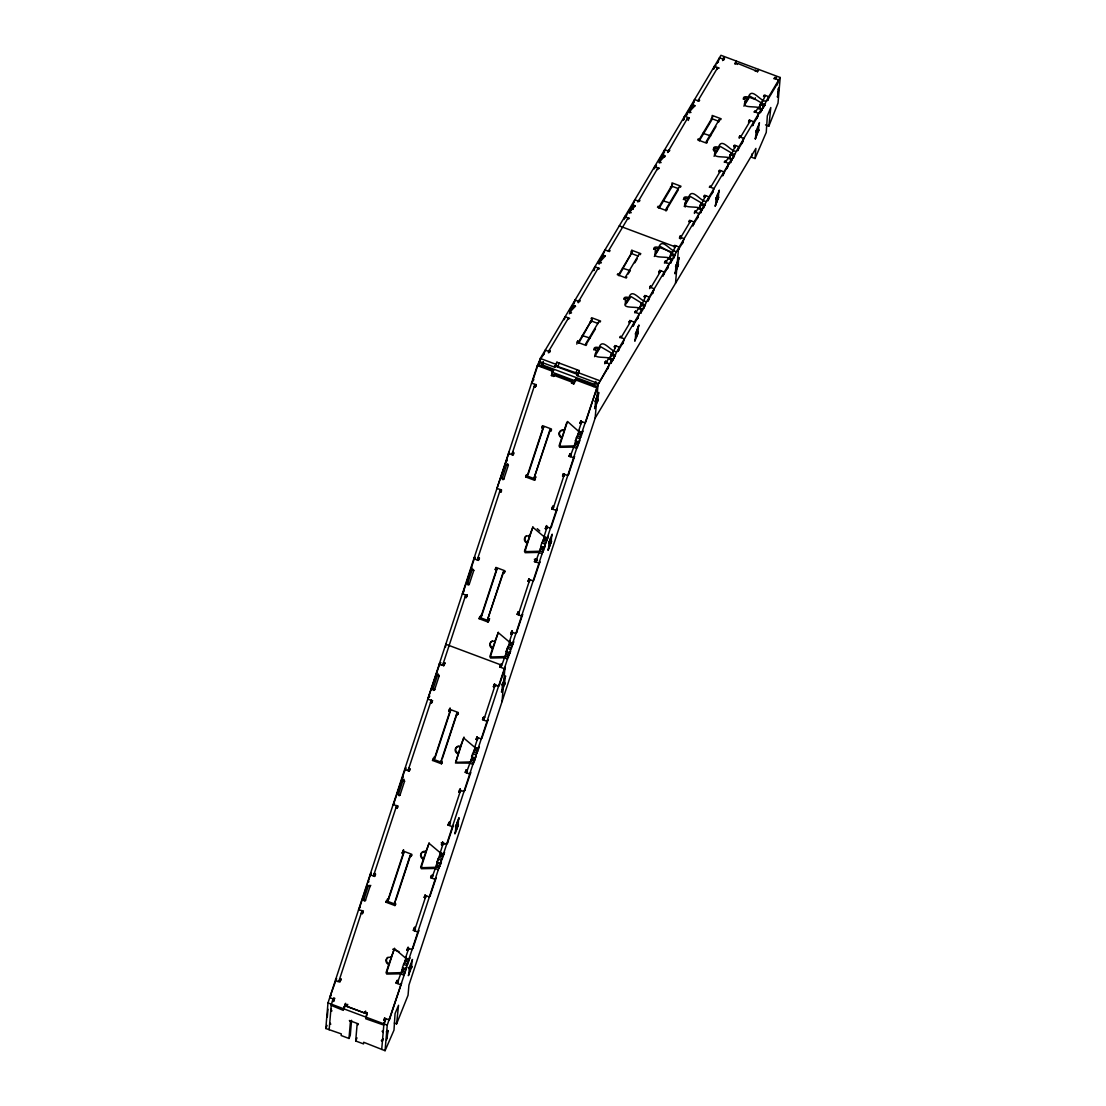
<?xml version="1.0" encoding="UTF-8"?>
<svg xmlns="http://www.w3.org/2000/svg" width="1106" height="1106" viewBox="0 0 1106 1106"><rect width="100%" height="100%" fill="white"/><g stroke="black" fill="none" stroke-linecap="round" stroke-linejoin="round"><path stroke-width="1.5" d="M351.57 1020.285L350.284 1035.327L348.984 1038.465L341.16 1035.534L341.298 1033.889L325.8 1028.511L327.984 1002.907L537.322 365.547L538.11 364.372L553.581 370.164L551.396 375.57L553.636 376.399L554.77 374.174L572.659 380.865L571.525 383.105L573.765 383.934L574.553 382.759L572.314 381.929M327.307 1016.967L327.97 1009.225M329.146 1029.769L331.344 1004.165L333.874 997.723M344.256 1007.525L345.639 1003.294L343.316 1010.359L331.233 1005.409M344.616 1007.22L344.754 1005.561L367.123 1013.939L365.685 1018.737L383.796 1025.082M348.984 1038.465L350.422 1021.75L349.372 1020.506L358.316 1023.852L358.247 1024.681L357.127 1024.267L355.69 1040.981L363.528 1043.912L363.667 1042.267L385.068 1050.7L393.985 1030.142L395.063 1013.649L398.533 1005.285L396.598 1023.88L394.358 1023.036M381.708 1049.442L383.906 1023.852L385.731 1019.511L384.611 1019.082L383.823 1020.271L384.943 1020.686M385.068 1050.7L387.252 1025.11L406.828 967.169L405.764 968.745L402.418 967.487L405.197 960.644L408.556 961.902L404.934 961.045L405.888 958.543L409.248 959.801L409.939 957.685L408.874 959.261L405.529 958.003L394.496 948.699L391.04 957.506A3.995 3.677 33.9 0 0 386.16 959.621A3.995 3.677 33.9 0 0 388.731 964.529L386.063 972.644L386.741 974.068L400.331 973.805L403.69 975.063M387.141 1038.41L387.805 1030.515L386.575 1039.972M408.791 974.621L409.455 966.782M410.091 971.483L410.755 963.644M411.391 968.344L412.054 960.506M445.538 647.107L445.787 644.259L501.695 665.19L500.534 664.886L499.843 667.001L504.322 668.674L505.373 667.098L499.345 685.056M455.34 832.859L456.018 825.021M456.64 829.721L457.317 821.882M457.953 826.583L458.617 818.744M501.903 691.098L502.58 683.259M502.027 701.633L504.861 668.674M501.972 690.268L501.474 692.149L504.502 684.821L505.179 676.983M538.484 365.644L538.76 362.395L540.558 359.367M543.046 364.759L543.322 361.648L542.009 364.786L594.572 384.459L595.871 381.321M548.465 549.336L549.129 541.498M549.765 546.198L550.429 538.359M551.065 543.06L551.728 535.221M595.014 407.575L595.692 399.736L596.991 396.598M396.598 1023.88L408.045 995.262L408.916 985.156L595.152 418.109L598.028 384.584L608.535 366.957M595.083 406.745L594.586 408.626L597.627 401.298L598.733 392.409L598.222 394.289M635.203 340.15L635.881 332.312M636.503 337.012L637.18 329.173M635.273 339.321L634.775 341.201L637.803 333.874L638.48 326.035M668.314 202.439L662.632 200.739M675.393 272.726L676.056 264.887M675.517 283.26L678.351 250.302M677.992 266.449L678.669 258.61M685.222 207.043L685.651 202.066M715.568 205.301L716.246 197.462M716.882 202.163L717.545 194.324M718.181 199.025L718.845 191.186M755.315 97.784L755.177 99.443L748.914 97.093M751.956 153.9L751.665 157.273L755.025 158.517L766.264 132.388L767.329 115.895L770.799 107.531L768.864 126.125L765.518 124.867M758.44 130.771L758.868 129.734L755.329 138.927L755.827 137.047M756.435 130.038L755.329 138.927M755.025 158.517L755.896 148.411L595.152 418.109M757.057 134.738L757.734 126.9M758.357 131.6L759.034 123.761M777.49 97.079L778.804 87.609L777.504 97.134L778.14 95.503M559.166 363.058L579.295 370.593L578.341 373.621L557.922 366.584L559.166 363.058L556.926 362.215L554.783 367.247L539.313 361.455L540.267 358.441L720.946 55.3L780.2 77.489L778.016 103.093L768.864 126.125M433.483 688.361L432.888 689.245L434.561 689.881L439.179 675.821L438.612 674.715L437.506 675.185L432.847 689.563L433.787 690.42L434.838 689.48M502.29 478.248L503.769 479.175L508.373 465.128L507.806 464.022L506.7 464.506L502.055 478.857L502.995 479.714L504.032 478.787M398.492 794.302L399.971 795.228L404.575 781.182L404.008 780.076L402.902 780.546L398.257 794.91L399.197 795.753L400.234 794.827M473.783 570.475L473.202 569.369L472.096 569.853L467.492 583.899L468.073 585.005L469.165 584.521L473.783 570.475L472.303 569.562M690.946 112.508C691.374 111.388 684.835 115.923 694.927 105.83C692.245 102.457 690.393 111.471 689.038 112.632M571.498 312.929C571.926 311.809 565.387 316.344 575.479 306.251C572.618 302.92 570.558 312.099 569.341 313.814M601.36 262.827C601.747 261.445 595.139 266.74 605.355 255.984C601.885 253.315 600.337 261.749 599.051 264.21M631.222 212.711C631.637 211.619 625.111 216.112 635.203 206.034C632.521 202.661 630.669 211.688 629.3 212.85M543.696 354.114L543.53 354.86M543.972 354.114L545.244 350.09L549.71 351.763L550.318 350.754L549.198 350.339L548.396 352.855M549.475 352.524L549.71 351.763M571.415 309.224L571.166 308.007L569.576 310.689M567.751 319.44L569.618 318.362L565.152 316.689L564.198 319.703L564.516 318.694M573.834 304.012L575.106 299.989L579.585 301.661L580.18 300.652L579.06 300.238L578.272 302.754M574.788 300.984L575.106 299.989M573.475 306.625L573.793 305.615L575.479 306.251M554.783 367.247L556.926 362.215M578.148 302.242L598.374 267.832M593.756 270.611L595.014 266.574L599.328 268.758M594.503 269.104L593.894 270.348M597.613 269.339L599.493 268.26M603.351 254.145L603.254 254.656M604.014 252.901L604.968 249.873L609.447 251.546L610.042 250.55L608.756 250.633M576.779 344.118L577.719 341.104L578.839 341.519L592.18 319.136L591.06 318.722L591.655 317.726L600.599 321.072L600.005 322.067L598.885 321.652L585.558 344.035L586.664 344.45L586.069 345.459L577.125 342.1L577.719 341.104M578.728 343.15L592.18 319.136M623.922 219.5L624.876 216.472L629.19 218.656M575.811 373.275L577.055 369.763M780.2 77.489L766.016 101.296C759.753 101.185 751.638 86.544 748.375 97.245A3.995 1.908 17.5 0 0 743.647 97.522A3.995 1.908 17.5 0 0 746.384 100.577C738.158 109.812 757.596 104.78 761.536 108.817L736.154 151.398C729.988 151.467 721.72 136.522 718.513 147.347A3.995 1.908 17.5 0 0 713.785 147.623A3.995 1.908 17.5 0 0 716.522 150.692C708.282 159.914 727.734 154.881 731.674 158.918L706.292 201.499C700.112 201.569 691.858 186.638 688.651 197.449A3.995 1.908 17.5 0 0 683.923 197.725A3.995 1.908 17.5 0 0 686.66 200.794C678.42 210.016 697.872 204.983 701.812 209.02L676.43 251.615C670.25 251.67 661.996 236.739 658.789 247.55A3.995 1.908 17.5 0 0 654.061 247.827A3.995 1.908 17.5 0 0 656.798 250.896C648.558 260.117 668.01 255.085 671.95 259.122L646.568 301.717C640.388 301.786 632.134 286.841 628.913 297.666A3.995 1.908 17.5 0 0 624.199 297.943A3.995 1.908 17.5 0 0 626.922 300.998C618.696 310.233 638.148 305.201 642.088 309.238L616.706 351.819C610.526 351.888 602.272 336.943 599.051 347.768A3.995 1.908 17.5 0 0 594.337 348.044A3.995 1.908 17.5 0 0 597.06 351.114C588.834 360.335 608.286 355.303 612.226 359.339L598.581 383.658L577.152 375.625L579.295 370.593M630.586 208.813L630.904 207.804L626.922 214.481M627.475 219.237L629.355 218.145M632.964 204.804L633.282 203.794L632.839 204.541M634.125 202.039L633.89 202.785L634.83 199.771L639.309 201.444L639.904 200.449L638.632 200.532M637.872 202.039L658.098 167.628L657.462 169.633M654.227 168.886L654.738 166.37L659.052 168.541M595.927 352.33A3.995 1.894 17.5 0 0 596.59 352.62L597.06 351.114M596.59 352.62L599.051 347.768M657.337 169.135L659.217 168.043M659.162 162.734C658.872 161.006 665.038 151.37 664.747 156.941M631.844 250.302L631.25 251.297L632.369 251.726L619.028 274.094L617.908 273.68L617.314 274.689L626.259 278.035L626.853 277.025L625.733 276.611L639.074 254.228L640.194 254.656L640.789 253.647L631.844 250.302L630.89 253.315L638.356 256.108M632.369 251.726L618.918 275.726M667.858 152.434L668.646 149.918L669.766 150.333L669.171 151.342L664.692 149.669L664.305 152.891M663.075 156.305L663.393 155.31L665.065 155.932C654.973 166.024 661.512 161.49 661.084 162.61M667.582 152.434L687.96 117.513L687.324 119.531M604.858 362.754L605.604 361.247L606.724 361.676L606.254 363.183M604.816 363.763L605.604 361.247M683.342 120.291L684.6 116.268L689.079 117.941L688.291 120.457M683.66 119.282L683.978 118.273M608.549 359.091L608.867 358.081L606.129 362.671M625.153 301.883A3.995 1.894 17.5 0 0 626.452 302.519L626.922 300.998M684.089 118.784L683.494 120.042M609.392 359.104L611.549 353.574L614.908 354.832L613.636 358.856L616.706 351.819M626.452 302.519L628.913 297.666M611.549 353.574L610.291 357.597L611.203 355.593M614.217 347.063L614.964 345.556L619.443 347.229L618.171 351.252L619.084 349.247M612.074 354.597L616.083 345.971M607.941 367.952L607.623 368.962L609.489 363.929L605.01 362.256M613.028 351.57L613.346 350.561M690.863 108.803L690.628 107.586M615.254 347.726L614.369 346.551M687.199 119.019L689.079 117.941M691.665 105.83L691.139 106.84L693.614 102.582M612.226 359.339L610.954 363.362L612.461 360.349L610.236 359.519M692.937 103.84L692.84 104.337M612.461 360.349L612.143 361.358L614.908 354.832M619.789 337.703L620.535 336.196L621.503 337.123M693.296 103.591L694.554 99.554L699.033 101.24L699.628 100.231L698.356 100.314M629.148 322.012L629.895 320.505L634.374 322.178L633.102 326.201L634.015 324.196M659.093 208.301L671.605 187.315L672.033 182.877L680.978 186.223L680.384 187.232L679.264 186.803L665.923 209.186L667.042 209.615L666.448 210.61L657.503 207.264L658.098 206.255L659.217 206.67L672.545 184.301M622.872 342.901L622.554 343.911L624.42 338.878L619.941 337.206M629.107 323.021L629.895 320.505M630.254 322.427L629.3 321.5M634.72 312.652L635.466 311.145L636.351 312.321M634.996 312.652L635.466 311.145M714.476 66.153L713.522 69.18L714.476 66.153L718.789 68.337M655.015 251.781A3.995 1.894 17.5 0 0 656.314 252.403L656.798 250.896M639.254 308.989L641.425 303.473L644.77 304.717L643.512 308.754L646.568 301.717M656.314 252.403L658.789 247.55M641.425 303.473L640.153 307.496L641.065 305.477M644.079 296.947L644.826 295.454L649.305 297.127L648.033 301.15L648.946 299.145M637.803 317.851L637.485 318.86L639.351 313.827L634.872 312.155M641.95 304.482L645.945 295.869M717.061 68.918L718.941 67.825M717.186 69.429L717.822 67.411L697.914 100.812M642.088 309.238L640.816 313.261L644.77 304.717M649.651 287.601L650.397 286.095L651.365 287.021M649.609 288.611L650.397 286.095M722.605 60.581L723.393 58.065L724.361 58.977M724.14 57.056L722.799 59.06M723.766 59.987L724.513 58.48M659.01 271.896L659.757 270.389L664.236 272.076L662.964 276.099L663.876 274.094M652.734 292.8L652.416 293.795L654.282 288.777L649.803 287.104M658.969 272.906L659.757 270.389M654.282 288.777L648.351 300.141M660.13 272.325L659.162 271.399M664.416 263.048L665.342 261.044L666.448 261.458L665.978 262.965M664.858 262.551L665.342 261.044M712.734 116.877L699.393 139.259L698.273 138.831L697.679 139.84L706.623 143.186L707.218 142.19L706.112 141.762L719.439 119.379L720.559 119.807L721.167 118.798L712.209 115.453L711.78 119.89L699.282 140.877M685.513 202.025A3.995 1.908 17.5 0 0 686.176 202.301L686.66 200.794M669.116 258.887L671.287 253.357L674.632 254.615L673.374 258.638L676.43 251.615M686.176 202.301L688.651 197.449M671.287 253.357L670.015 257.394L671.522 254.38L675.158 255.638M671.522 254.38L671.204 255.389L675.807 245.767M673.941 246.845L674.688 245.338L679.167 247.011L677.895 251.048L678.808 249.03M667.665 267.735L667.347 268.744L669.213 263.726L664.734 262.039M675.019 247.329L674.093 246.348M671.95 259.122L670.678 263.159L674.632 254.615M679.513 237.5L680.273 235.993L681.379 236.407L680.591 238.924M679.471 238.509L680.273 235.993M735.048 63.609L736.402 61.093L735.103 64.231M718.499 122.407L719.439 119.379M737.287 64.438L737.743 63.443L755.481 70.646M688.872 221.794L689.619 220.288L694.098 221.96L692.826 225.997L693.739 223.979M682.596 242.684L682.278 243.693L684.144 238.661L679.665 236.988M689.992 222.209L689.024 221.297M694.444 212.449L695.204 210.942L696.075 212.117M694.402 213.458L695.204 210.942M698.135 208.771L698.453 207.762L695.715 212.352M714.739 151.563A3.995 1.908 17.5 0 0 716.038 152.199L716.522 150.692M698.978 208.785L701.149 203.255L704.494 204.513L703.236 208.536L706.292 201.499M716.038 152.199L718.513 147.347M701.149 203.255L699.877 207.278L705.669 195.651M701.08 205.274L701.384 204.264M703.803 196.744L704.55 195.237L709.029 196.909L707.757 200.933L708.683 198.928M697.527 217.633L697.209 218.642L699.075 213.61L694.596 211.937M704.84 197.407L703.955 196.246M701.812 209.02L700.54 213.043L704.494 204.513M709.375 187.384L710.135 185.891L711.089 186.803M718.734 171.693L719.494 170.186L723.96 171.859L722.688 175.882L723.614 173.877M712.458 192.582L712.14 193.591L714.006 188.559L709.54 186.886M719.854 172.107L718.886 171.181M724.306 162.333L725.066 160.826L726.186 161.255M755.177 71.143L755.633 70.134M728.011 158.67L728.315 157.66L725.577 162.25M744.601 101.462A3.995 1.908 17.5 0 0 745.914 102.098L746.384 100.577M728.84 158.683L731.011 153.153L734.37 154.411L733.098 158.434L736.154 151.398M745.914 102.084L748.375 97.245M731.011 153.153L729.739 157.176L730.651 155.172M733.665 146.642L734.425 145.135L738.891 146.808L737.633 150.831L738.545 148.826M727.389 167.531L727.071 168.541L728.937 163.508L724.471 161.835M731.536 154.176L735.531 145.55L734.688 148.232M757.416 71.987L758.771 69.471M728.937 163.508L723.006 174.886M734.702 147.305L733.817 146.13M731.674 158.918L730.416 162.941L734.37 154.411M739.237 137.282L739.997 135.775L740.951 136.702M739.209 138.291L739.997 135.775M748.596 121.591L749.356 120.084L753.822 121.757L752.564 125.78L753.476 123.775M748.555 122.6L749.356 120.084M742.32 142.48L742.002 143.49L743.868 138.457L739.402 136.785M749.716 122.006L748.748 121.079M754.168 112.231L754.928 110.724L755.813 111.9M758.716 108.568L760.873 103.038L764.232 104.296L762.96 108.333L763.555 107.323L764.467 105.319L761.122 104.061M760.873 103.038L759.601 107.075L760.513 105.056M765.407 95.448L761.398 104.061L764.758 105.319L766.016 101.296M763.527 96.526L764.287 95.033L768.753 96.706L767.495 100.729L768.407 98.724M757.251 117.43L756.933 118.425L758.799 113.406L754.333 111.734M762.67 100.038L761.716 103.052L749.992 96.208L743.896 106.176M761.536 108.817L760.278 112.84L761.785 109.826L758.426 108.568M761.785 109.826L761.467 110.835L764.232 104.296M764.467 105.319L764.149 106.328L764.758 105.319M774.076 78.83L774.836 77.323L775.79 78.25M776.688 76.743L775.361 78.747M777.159 84.028L776.841 85.024L778.707 80.005L774.241 78.319M574.152 303.003L574.47 301.993M594.06 269.601L594.696 267.583M624.641 217.232L624.876 216.472M663.932 152.075L664.692 149.669M684.42 116.863L683.84 118.674M694.374 100.162L693.794 101.973M334.855 998.331L334.192 999.312L329.726 997.64L336.542 978.52L335.851 980.621M367.51 883.805L359.077 909.063M367.994 882.339L370.621 873.947M396.349 796.002L393.75 803.62M396.833 794.55L405.473 768.214L406.303 768.02M432.363 700.637L427.759 699.158L439.594 664.319M463.138 592.622L466.027 583.844M466.511 582.378L474.681 557.507L473.88 558.682L478.359 560.369L479.492 558.129M509.119 452.395L496.953 488.451L501.557 489.93M532.829 380.464L538.76 362.395L542.106 363.653L541.152 366.556M330.514 996.465L331.302 994.488M363.418 910.943L358.551 909.851L359.962 907.224M362.381 899.855L363.072 897.74L363.639 898.445M368.201 882.118L368.934 881.8M370.316 875.468L371.146 873.159L370.081 874.735L374.561 876.408L375.528 874.708M396.778 794.799L397.4 792.795M402.46 777.822L403.275 776.841M405.349 770.523L405.39 768.864M428.81 697.582L429.792 696.075M431.865 689.757L431.921 688.098M432.1 687.573L432.833 687.255M436.621 673.388L437.395 671.425M443.174 665.3L443.7 663.724L442.635 665.287L439.289 664.042L440.907 662.674M463.414 592.235L463.926 590.645M466.691 582.226L467.423 581.908M471.654 567.129L471.211 568.042L472.055 568.36M474.253 559.221L474.944 557.12L474.474 557.797M500.769 478.456L501.198 476.741M506.258 461.769L507.336 460.4M509.147 454.469L509.368 452.299M532.774 381.003L533.852 379.635M361.911 911.109L338.837 981.34L339.901 979.764M442.635 665.287L465.709 595.056M500.313 489.709L477.239 559.94L478.027 558.765M534.903 384.363L511.843 454.594L512.631 453.419M374.146 875.468L374.492 874.417L373.441 875.993L396.708 805.458M408.75 770.122L409.096 769.071L408.045 770.647L431.368 700.015M333.5 1001.428L334.289 1000.239L333.169 999.824L332.381 1000.999L333.5 1001.428L334.192 999.312M335.491 980.082C336.113 977.51 335.823 982.681 339.957 981.755L340.911 979.252M363.293 911.925L361.22 913.21L362.339 913.639L363.031 911.524M374.561 876.408L375.515 873.906M397.731 807.103L396.612 806.689L395.81 807.864L396.93 808.279L397.884 805.79M405.321 768.449L404.685 769.389L409.165 771.062L409.98 768.753M432.667 700.706L430.414 702.517L431.534 702.932L432.225 700.831M439.289 664.042L443.755 665.715L444.847 663.019M467.271 595.346L465.018 597.171L466.138 597.586L467.354 594.696M478.359 560.369L479.188 558.06M500.728 492.239L501.53 491.05L500.41 490.635L499.608 491.811L500.728 492.239L501.419 490.124M509.272 452.16L508.484 453.336L512.963 455.008L513.778 452.713M536.12 385.704L535 385.289L534.212 386.464L535.332 386.893L536.216 384.487M341.27 979.004L339.957 981.755M445.068 662.95L443.755 665.715M551.396 375.57L553.581 370.164M365.422 1011.893L364.634 1013.068L346.731 1006.363L347.74 1004.331M553.636 376.399L554.77 374.174M385.966 902.206L386.768 901.031L395.713 904.376L394.911 905.551L385.966 902.206L386.658 900.104L387.777 900.519L388.565 899.344L404.022 852.284L402.902 851.869L402.114 853.044L403.234 853.459L404.022 852.284M402.114 853.044L403.607 849.754L402.902 851.869M432.529 760.444L433.317 759.269L442.262 762.615L441.474 763.79L432.529 760.444L433.22 758.343L434.34 758.757L435.128 757.582L450.584 710.522L449.465 710.107L448.677 711.282L449.796 711.697L450.584 710.522M448.677 711.282L450.156 707.992L449.465 710.107M488.036 622.028L489.516 618.752L488.036 622.028L479.092 618.683L479.783 616.581L480.903 616.996L481.691 615.821L497.147 568.76L496.027 568.346L495.239 569.521L496.345 569.936L497.147 568.76M495.239 569.521L495.93 567.419L504.875 570.765L504.184 572.867L503.064 572.452L487.608 619.512L488.728 619.927M525.64 476.921L526.442 475.746L535.387 479.092L534.585 480.267L525.64 476.921L526.332 474.82L527.451 475.234L528.239 474.059L543.696 426.999L542.576 426.584L541.788 427.759L542.908 428.174L543.696 426.999M541.788 427.759L542.479 425.658L551.424 429.004L550.733 431.105L549.613 430.69L534.17 477.751L535.276 478.165L536.078 476.99M387.777 900.519L403.234 853.459M434.34 758.757L449.796 711.697M480.903 616.996L496.345 569.936M527.451 475.234L542.908 428.174M394.911 905.551L395.602 903.45L394.496 903.035L409.939 855.975L410.741 854.8L411.861 855.215L411.059 856.39L409.939 855.975M441.474 763.79L442.165 761.688L441.045 761.274L456.502 714.213L457.29 713.038L458.409 713.453L457.621 714.628L456.502 714.213M395.81 900.229L410.741 854.8M442.372 758.467L457.29 713.038M504.184 572.867L504.972 571.691L503.852 571.277L487.608 619.512M550.733 431.105L551.535 429.93L550.415 429.515L534.17 477.751M411.059 856.39L411.75 854.288L402.805 850.929M457.621 714.628L458.313 712.527L449.368 709.167M534.585 480.267L535.276 478.165M364.634 1013.068L365.63 1011.036M571.525 383.105L572.659 380.865M365.823 1017.078L367.344 1012.654M573.765 383.934L575.936 378.529L597.378 386.561L581.88 432.515L578.521 431.257L568.069 421.98L566.701 422.644L564.032 430.759A3.995 3.677 33.9 0 0 559.152 432.875A3.995 3.677 33.9 0 0 561.724 437.782L559.069 445.898L559.747 447.322L573.337 447.059L576.682 448.317L579.821 440.423L578.77 441.999L575.41 440.741L576.447 437.575L578.189 433.898L581.549 435.156L577.926 434.285L578.88 431.796L582.24 433.054L582.931 430.939L581.88 432.515M574.899 381.708L575.936 378.529M423.335 859.182L420.667 867.298L421.345 868.722L434.935 868.459L438.294 869.717L441.418 861.823L440.368 863.399L437.008 862.141L438.045 858.975L439.801 855.297L443.147 856.556L439.538 855.685L440.492 853.196L443.838 854.44L444.529 852.339L443.478 853.915L440.119 852.657L429.1 843.353L425.644 852.159A3.995 3.677 33.9 0 0 420.764 854.274A3.995 3.677 33.9 0 0 423.335 859.182L426.031 851.565A3.995 3.677 33.9 0 0 421.151 853.68A3.995 3.677 33.9 0 0 423.722 858.588M460.635 746.218L455.478 763.016L469.538 763.112L472.884 764.37L476.022 756.476L474.972 758.039L471.612 756.78L472.649 753.628L474.391 749.951L477.751 751.209L474.128 750.338L475.082 747.836L478.442 749.094L479.133 746.992L478.082 748.555L474.723 747.31L463.69 738.006L460.234 746.813L460.635 746.218A3.995 3.677 33.9 0 0 459.93 746.025M492.529 648.489L489.861 656.591L490.539 658.029L504.129 657.752L507.488 659.01L510.626 651.116L509.562 652.692L506.216 651.434L507.253 648.282L508.995 644.604L512.355 645.849L508.732 644.992L509.686 642.489L513.046 643.747L513.737 641.646L512.672 643.208L509.327 641.95L498.294 632.66L494.838 641.466A3.995 3.677 33.9 0 0 489.958 643.581A3.995 3.677 33.9 0 0 492.529 648.489L495.239 640.872L494.838 641.466M527.133 543.129L524.465 551.244L525.143 552.682L538.733 552.406L542.092 553.664L545.217 545.77L544.166 547.346L540.806 546.087L541.843 542.922L543.599 539.244L546.945 540.502L543.336 539.645L544.29 537.143L547.636 538.401L548.327 536.286L547.276 537.862L543.917 536.604L532.898 527.313L529.442 536.106A3.995 3.677 33.9 0 0 524.562 538.221A3.995 3.677 33.9 0 0 527.133 543.129L529.829 535.525A3.995 3.677 33.9 0 0 529.138 535.318M388.731 964.529L391.427 956.925A3.995 3.677 33.9 0 0 390.736 956.718M562.125 437.202L564.433 430.179A4.009 3.677 33.9 0 0 559.553 432.28A4.009 3.677 33.9 0 0 562.125 437.202L561.724 437.782M394.496 948.215L386.824 972.008L388.109 973.017L401.132 972.63M429.087 842.869L421.427 866.662L422.699 867.671L435.723 867.284M498.294 632.176L490.622 655.969L491.907 656.964L504.93 656.577M532.898 526.815L525.226 550.622L526.497 551.618L539.521 551.23M567.489 421.469L559.83 445.262L561.101 446.271L574.125 445.884M383.823 1020.271L384.639 1017.962M384.515 1018.156L388.98 1019.829L389.782 1018.654L401.575 983.151L400.524 984.713L396.045 983.04L396.999 980.538M406.884 950.04L407.672 948.851L408.791 949.28L408.003 950.455L406.884 950.04L407.976 947.344M412.842 948.423L418.87 930.478L417.819 932.04L413.34 930.367L414.57 927.478M424.192 897.367L424.981 896.178L426.1 896.607L425.298 897.782L424.192 897.367L425.146 894.865M430.137 895.749L436.179 877.805L435.114 879.367L430.649 877.694L431.464 875.385M441.488 844.68L442.276 843.505L443.395 843.919L442.607 845.108L441.488 844.68L442.441 842.191M447.446 843.076L453.474 825.117L452.423 826.694L447.944 825.021L449.299 821.924M458.783 792.007L459.584 790.831L460.69 791.246L459.902 792.435L458.783 792.007L459.999 789.117M464.741 790.403L470.769 772.444L469.718 774.02L465.239 772.347L466.068 770.039M476.092 739.333L476.88 738.158L477.999 738.573L477.198 739.762L476.092 739.333L476.907 737.038M482.036 737.73L488.078 719.771L487.013 721.347L482.548 719.674L483.502 717.172M494.894 686.494L493.387 686.66L494.479 683.964M510.682 633.987L511.484 632.812L512.59 633.226L511.802 634.402L510.682 633.987L512.037 630.904M522.405 614.812L521.617 616.001L517.138 614.328L518.106 611.825M527.991 581.314L528.779 580.138L529.898 580.553L529.097 581.728L527.991 581.314L528.806 579.005M539.12 563.023L534.447 561.654L535.525 558.945M545.286 528.64L546.074 527.465L547.194 527.88L546.405 529.055L545.286 528.64L546.64 525.544M556.415 510.35L551.742 508.967L553.097 505.884M562.581 475.967L563.383 474.778L564.489 475.207L563.701 476.382L562.581 475.967L563.41 473.658M573.71 457.677L569.037 456.294L569.866 453.999M579.89 423.294L580.678 422.105L581.797 422.533L580.996 423.709L579.89 423.294L580.844 420.792M397.358 980.289L396.045 983.04M407.672 948.851L408.197 947.275M414.833 927.077L413.34 930.367M442.276 843.505L442.801 841.929M459.584 790.831L460.276 788.73M466.386 770.108L465.239 772.347M476.88 738.158L477.225 737.108M483.681 717.435L482.548 719.674M493.387 686.66L494.7 683.909M501.156 664.236L499.843 667.001M511.484 632.812L512.175 630.697M518.106 612.613L517.138 614.328M528.779 580.138L529.124 579.074M535.76 558.889L534.447 561.654M546.074 527.465L546.599 525.875M553.055 506.216L551.742 508.967M563.383 474.778L563.728 473.727M570.35 453.543L569.037 456.294M580.678 422.105L581.023 421.054M385.635 1018.585L383.906 1023.852L384.556 1022.87M408.695 948.354L405.529 958.003L406.054 957.215M426.004 895.666L414.46 930.782L415.524 929.22M443.299 842.993L440.395 852.256M460.594 790.32L449.064 825.435L450.114 823.873M477.903 737.647L474.723 747.31L475.248 746.522M483.668 720.089L495.198 684.973L498.557 686.232L499.608 684.655M500.963 667.416L505.884 654.075L508.124 654.918M512.493 632.3L509.327 641.95L510.115 640.775M529.802 579.627L518.258 614.742L519.322 613.166M544.525 547.885L540.903 547.014L540.212 549.129L543.834 549.986L540.475 548.728L535.567 562.069L536.617 560.493M547.097 526.954L544.193 536.216M552.862 509.396L564.392 474.28M575.41 440.741L576.461 439.165L574.816 443.769L578.438 444.64L575.079 443.382L570.157 456.723L571.221 455.147M581.701 421.593L578.521 431.257L579.046 430.469M401.824 970.515L405.169 971.773L401.824 970.515L402.515 968.414L406.123 969.271M436.414 865.168L439.773 866.427L436.414 865.168L437.105 863.067L440.727 863.924M471.018 759.822L474.64 760.679L471.018 759.822L472.663 755.218L471.612 756.78M509.23 655.333L505.622 654.476L507.267 649.872L506.216 651.434M593.618 386.519L594.669 383.34L598.028 384.584L585.834 421.676M398.215 981.893L397.165 983.469L402.086 970.128M432.819 876.546L431.769 878.109L436.676 864.781M467.423 771.186L466.359 772.762L471.28 759.435M405.764 968.745L409.248 959.801M408.874 959.261L438.294 869.717M440.368 863.399L443.838 854.44M443.478 853.915L472.884 764.37M474.972 758.039L478.442 749.094M478.082 748.555L507.488 659.01M509.562 652.692L513.046 643.747M512.672 643.208L542.092 553.664M544.166 547.346L547.636 538.401M547.276 537.862L576.682 448.317M578.77 441.999L582.24 433.054M516.64 632.383L522.668 614.424L521.617 616.001M533.935 579.696L539.977 561.751L538.912 563.327M551.244 527.023L557.272 509.078L556.221 510.654M568.539 474.35L574.567 456.405L573.516 457.967M595.622 400.566L595.18 401.602L598.291 393.46M597.627 401.298L598.125 399.432L597.696 400.483M549.06 542.313L548.631 543.364L552.17 534.17L551.659 536.037M637.803 333.874L638.314 332.007L637.872 333.044M505.11 677.812L505.608 675.932L502.069 685.126L502.497 684.089M675.462 271.91L674.95 273.776L678.49 264.583L678.061 265.634M504.502 684.821L505.013 682.955L504.571 684.006M331.454 1008.935L330.805 1010.497L331.924 1010.925L330.874 1009.681M325.8 1028.511L327.086 1025.414M343.454 1008.7L344.754 1005.561M635.812 333.127L635.369 334.178L638.909 324.984L638.411 326.851M548.535 548.507L548.023 550.387L551.562 541.193L551.134 542.23M675.987 265.716L675.559 266.753L679.098 257.56L678.6 259.44M355.69 1040.981L356.989 1037.843M455.949 825.836L455.506 826.887L459.059 817.693L458.548 819.56M716.176 198.278L715.748 199.329L719.287 190.135L718.776 192.002M455.409 832.03L454.912 833.91L458.451 824.717L458.022 825.753M715.651 204.472L715.14 206.352L718.679 197.158L718.25 198.195M409.386 967.598L408.957 968.649L412.497 959.455L411.985 961.321M756.366 130.867L755.923 131.904L759.463 122.711L758.965 124.591M408.861 973.792L408.349 975.672L411.888 966.478L411.46 967.515M383.146 1038.728L381.307 1040.705L382.413 1041.119L383.063 1039.557M778.168 89.24L778.818 87.664M387.736 1030.585L387.169 1032.133L386.326 1031.829M403.856 779.094L402.902 780.546L404.575 781.182M363.888 899.648L365.367 900.574L369.985 886.528L369.404 885.422L368.298 885.892L363.653 900.256L364.593 901.113L365.63 900.173M602.079 256.15L602.189 257.117M602.977 254.656L603.42 253.896M624.973 217.744L625.429 216.983M625.872 216.237L626.452 215.739M654.835 167.628L655.291 166.882M655.734 166.135L656.314 165.637M661.264 156.858L662.923 154.08M714.117 68.171L716.011 65.005M716.951 63.415L718.499 60.83M541.802 357.279L543.461 354.501M571.774 307.012L572.217 306.265M597.848 263.256L600.24 259.246M624.531 218.49L626.604 215.49M654.628 168.001L656.466 165.388M659.162 160.37L660.766 157.702L660.6 158.448M661.36 156.693L663.144 153.693M686.176 115.522L688.637 110.932M689.038 110.268L690.752 107.849M548.604 351.349L568.512 317.934M608.328 251.131L628.236 217.73M557.922 366.584L555.986 365.243M586.263 344.256L595.443 328.869M628.125 274.039L629.784 271.246M634.789 262.841L637.291 258.652M665.812 210.804L678.31 189.831M706.831 141.983L715.997 126.596M577.152 375.625L578.341 373.621M594.586 356.699L600.682 346.745L612.392 353.588M625.982 304.026L631.028 296.588L642.254 303.486M654.31 256.495L660.406 246.527L672.13 253.371M684.172 206.38L690.268 196.426L701.992 203.269M714.034 156.278L720.13 146.324L731.854 153.167M621.06 337.62L631.014 320.92M635.991 312.569L638.729 307.98M650.922 287.519L660.876 270.818M665.853 262.468L668.591 257.864M680.784 237.417L690.738 220.702M710.646 187.301L720.6 170.601M740.522 137.199L750.476 120.499M755.453 112.148L758.191 107.558M618.489 350.243L623.466 341.892M633.42 325.192L638.397 316.841M663.282 275.09L668.259 266.74M678.213 250.039L683.19 241.689M693.144 224.988L698.121 216.638M708.075 199.937L713.052 191.587M737.937 149.822L742.914 141.471M752.868 124.771L757.859 116.42M767.813 99.72L777.767 83.019M463.995 737.066L456.031 761.315L457.303 762.311L470.327 761.923M536.023 384.777L531.557 383.105L532.608 381.529M535.332 386.893L535.857 386.105M513.198 451.511L512.534 452.492L513.654 452.907M512.963 455.008L513.751 453.833M549.613 430.69L550.415 429.515M478.069 557.645L479.05 558.254M466.87 581.701L467.437 582.406M467.879 583.304L467.492 583.899L469.165 584.521M462.985 592.857L462.349 593.798L466.829 595.484M466.138 597.586L466.926 596.41M586.111 421.289L585.046 422.851L580.581 421.179M571.249 454.027L569.728 454.193M563.272 473.852L567.751 475.525L568.802 473.962M503.064 572.452L503.852 571.277M443.465 662.992L444.446 663.6M438.294 674.024L437.506 675.199L439.179 675.835M553.691 507.087L552.433 506.866M479.092 618.683L479.88 617.507L488.824 620.853M431.534 702.932L432.322 701.757M545.977 526.525L550.456 528.212L551.507 526.636M536.258 559.954L536.852 559.069M528.682 579.212L533.147 580.885L534.212 579.309M409.261 767.744L408.736 768.532L409.856 768.96M409.165 771.062L409.814 770.08M519.212 612.24L517.829 612.212M396.93 808.279L397.593 807.297M511.373 631.885L515.852 633.558L516.903 631.982M500.534 664.886L501.059 664.098M441.045 761.274L441.833 760.085M495.032 686.301L494.175 685.485M374.658 873.104L374.132 873.878L375.252 874.307M368.505 885.602L369.985 886.528L370.773 885.353M484.884 717.2L483.239 717.559M362.339 913.639L363.127 912.45M482.313 737.329L481.248 738.905L476.783 737.232M467.257 770.357L465.93 770.232M465.004 790.002L463.953 791.578L459.474 789.905M339.805 978.838L340.648 979.653M394.496 903.035L395.284 901.846M447.944 825.021L448.732 823.846M450.543 822.159L449.755 823.334L448.635 822.919M447.709 842.675L446.644 844.251L442.179 842.578M437.008 862.141L438.073 860.565M430.649 877.694L431.437 876.519M432.847 875.413L431.34 875.593M346.731 1006.363L347.533 1005.188M430.414 895.362L429.349 896.925L424.884 895.252M415.289 928.487L414.031 928.266M413.105 948.036L412.054 949.598L407.575 947.925M398.45 980.469L397.856 981.354L396.736 980.939M390.045 1018.267L388.98 1019.829L389.616 1018.889M506.894 464.202L508.373 465.128M735.213 63.097L737.439 63.941M755.343 70.646L757.569 71.475M723.918 59.475L719.453 57.802L717.739 62.586L718.458 62.033M763.679 96.028L764.799 96.443M759.974 104.545L763.334 105.803M693.255 105.194L694.927 105.83M711.269 118.466L718.72 121.259M686.646 114.277L687.476 114.582M710.729 135.844L702.822 133.314M730.112 154.646L733.472 155.905M729.96 159.098L732.2 159.941M672.572 186.458L678.531 188.684M670.485 186.9L671.605 187.315M702.504 204.693L705.02 205.536M700.25 204.762L703.61 206.02M699.822 209.2L702.338 210.043M633.531 205.412L635.203 206.034M631.54 208.744L633.213 209.38M619.277 225.887L675.185 246.818M659.3 247.385L672.047 252.154M670.388 254.864L673.734 256.122M668.84 258.887L672.476 260.145M603.655 255.514L605.341 256.15M630.365 270.694L622.443 268.164M644.231 296.449L645.351 296.864M641.66 304.482L645.296 305.74M640.526 304.966L643.872 306.224M640.374 309.417L642.614 310.247M590.715 320.74L598.166 323.533M590.12 321.749L591.226 322.164M590.175 338.118L582.254 335.574M612.918 355.012L615.434 355.842M610.664 355.081L614.01 356.326M610.512 359.519L612.752 360.362M540.267 358.441L555.737 364.233M578.092 372.611L599.535 380.63M554.465 365.823L578.355 374.768M537.322 365.547L552.793 371.34M575.148 379.717L596.576 387.736M551.866 372.1L575.756 381.045M552.184 374.381L554.424 375.224M553.982 375.349L571.871 382.054M578.618 432.183L581.977 433.441M577.498 436.013L580.857 437.257M576.447 437.575L579.807 438.833M575.77 441.266L579.129 442.524M575.507 441.667L578.867 442.925M574.387 445.483L577.747 446.741M544.028 537.53L547.373 538.788M542.908 541.359L546.253 542.617M541.843 542.922L545.203 544.18M540.903 547.014L544.263 548.272M539.783 550.843L543.143 552.088M534.336 559.304L537.502 560.493M480.571 615.392L481.691 615.821M509.424 642.89L512.783 644.134M508.304 646.706L511.663 647.964M507.253 648.282L510.599 649.54M506.576 651.973L509.921 653.231M506.313 652.36L509.659 653.618M505.193 656.19L508.539 657.448M494.078 684.559L498.543 686.232M474.82 748.237L478.179 749.495M473.7 752.052L477.059 753.31M472.649 753.628L476.009 754.886M471.972 757.32L475.331 758.578M471.709 757.721L475.068 758.965M470.589 761.536L473.949 762.794M434.008 757.154L435.128 757.582M394.51 803.537L393.155 804.504L397.621 806.177M441.211 842.827L444.391 844.016M440.229 853.583L443.575 854.841M439.11 857.399L442.455 858.657M438.045 858.975L441.405 860.233M437.105 863.067L440.465 864.325M435.985 866.883L439.345 868.141M387.459 898.915L388.565 899.344M392.699 949.28L399.072 951.658M405.625 958.93L408.985 960.188M404.506 962.759L407.865 964.003M403.455 964.321L406.801 965.579M402.515 968.414L405.861 969.672M401.395 972.229L404.741 973.487M344.851 1004.483L347.077 1005.313M364.98 1012.018L367.206 1012.847M327.984 1002.907L387.252 1025.11M383.229 1031.622L382.109 1031.207L383.16 1032.451M329.74 1022.884L330.791 1024.128L329.671 1023.714M537.253 528.682L539.742 530.935M527.521 542.548A3.995 3.677 33.9 0 1 526.193 535.94M492.93 647.895A3.995 3.677 33.9 0 1 492.267 640.913M457.925 753.836A3.995 3.677 33.9 0 1 455.354 748.928A3.995 3.677 33.9 0 1 460.234 746.813M458.326 753.241A3.995 3.677 33.9 0 1 458.409 746.025M389.132 963.934A3.995 3.677 33.9 0 1 387.791 957.34M714.172 151.163A3.995 1.908 17.5 0 1 713.702 150.72M713.204 149.849A3.995 1.908 17.5 0 1 718.029 148.854M683.328 199.564A3.995 1.908 17.5 0 1 688.167 198.956M743.177 99.028A3.995 1.908 17.5 0 1 747.905 98.752M623.964 299.173A3.995 1.894 17.5 0 1 628.429 299.173M593.742 349.883A3.995 1.894 17.5 0 1 598.567 349.289M653.591 249.348A3.995 1.894 17.5 0 1 658.305 249.071"/></g></svg>
